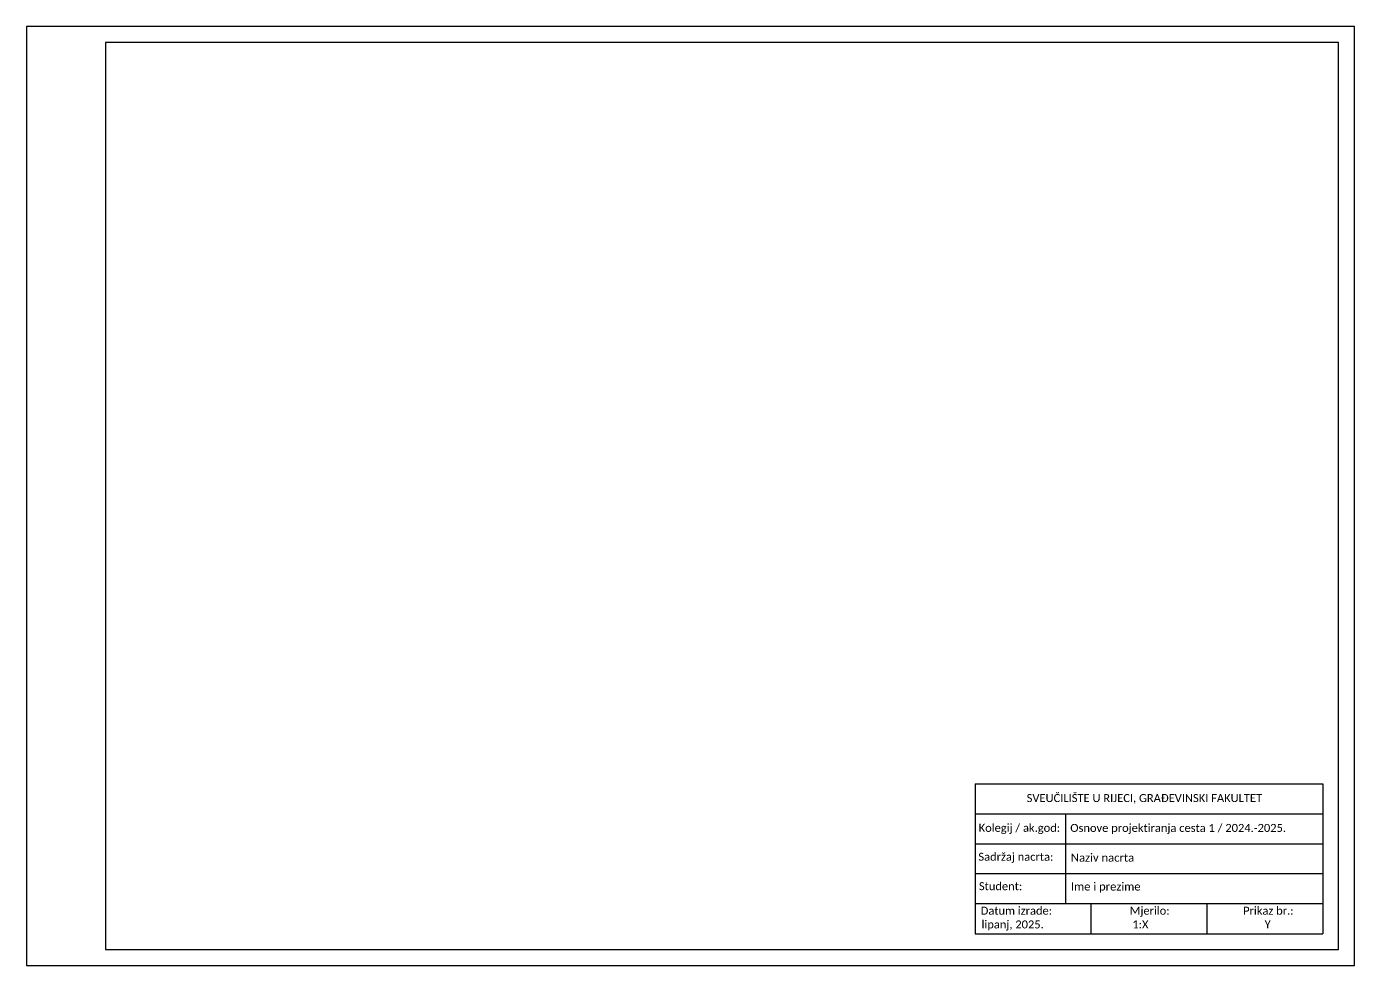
# Model space of a CAD drawing. Header units: millimetres. Extents: x 4540 to 10296, y 4496 to 8723.
# Drawn here: x 7790.7 to 8210.7, y 4886.1 to 5183.1 of the extents above; entities that cross this region are included whole.
import ezdxf

# ---------------------------------------------------------------- set-up
doc = ezdxf.new("R2010")
doc.units = ezdxf.units.MM
doc.layers.add('_Okvir i sastavnica', color=7, linetype='Continuous')
doc.styles.add('Legend', font='calibri.ttf')

msp = doc.modelspace()

# ---------------------------------------------------------------- linework, layer by layer
at = {"layer": '_Okvir i sastavnica'}
for p, q in [((8090.71855, 4943.5079), (8090.71855, 4896.10117)), ((8090.71855, 4943.5079), (8200.71855, 4943.5079)), ((8200.71855, 4943.5079), (8200.71855, 4896.10117)), ((8090.71855, 4934.0652), (8200.71855, 4934.0652)), ((8119.28855, 4934.0652), (8119.28855, 4905.73709)), ((8090.71855, 4924.6225), (8200.71855, 4924.6225)), ((8090.71855, 4915.17979), (8200.71855, 4915.17979)), ((8090.71855, 4905.73709), (8200.71855, 4905.73709)), ((8127.38522, 4905.73709), (8127.38522, 4896.10117)), ((8164.05189, 4905.73709), (8164.05189, 4896.10117)), ((8090.71855, 4896.10117), (8200.71855, 4896.10117))]:
    msp.add_line(p, q, dxfattribs=at)
for points in [[(7790.71855, 4886.10117), (8210.71855, 4886.10117), (8210.71855, 5183.10117), (7790.71855, 5183.10117)], [(7815.71855, 4891.10117), (8205.71855, 4891.10117), (8205.71855, 5178.10117), (7815.71855, 5178.10117)]]:
    msp.add_lwpolyline(points, close=True, dxfattribs=at)

# ---------------------------------------------------------------- texts
at = {"layer": '_Okvir i sastavnica', "style": 'Legend'}
for s, p in [('SVEUČILIŠTE U RIJECI, GRAĐEVINSKI FAKULTET', (8107.04776, 4937.78292)), ('Kolegij / ak.god:', (8091.87034, 4928.36709)), ('Osnove projektiranja cesta 1 / 2024.-2025.', (8120.83387, 4928.34022)), ('Sadržaj nacrta:', (8091.77034, 4919.2194)), ('Student:', (8091.9431, 4909.90855)), ('Datum izrade:', (8092.49972, 4902.15784)), ('Mjerilo:', (8139.6569, 4902.15784)), ('Prikaz br.:', (8175.51108, 4902.15784)), ('lipanj, 2025.', (8092.78692, 4897.80988)), ('1:X', (8140.46415, 4897.82376)), ('Y', (8182.31481, 4897.82376))]:
    msp.add_text(s, height=2.53125, dxfattribs=at).set_placement(p)
at = {"layer": '_Okvir i sastavnica', "char_height": 2.53125, "width": 73.6582385, "attachment_point": 4, "style": 'Legend'}
for s, insert in [('{\\H1.012x;Naziv nacrta}', (8121.03194, 4920.19169)), ('{\\H1.012x;Ime i prezime}', (8121.03194, 4910.74898))]:
    msp.add_mtext(s, dxfattribs=dict(at, insert=insert))

doc.saveas('drawing.dxf')
